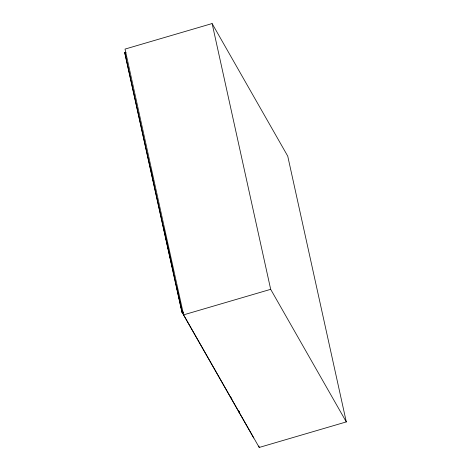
<?xml version="1.0" encoding="UTF-8"?>
<svg xmlns="http://www.w3.org/2000/svg" width="471" height="471" viewBox="0 0 471 471"><rect width="100%" height="100%" fill="white"/><g stroke="black" fill="none" stroke-linecap="round" stroke-linejoin="round"><path stroke-width="0.71" d="M212.115 23.55L125.033 49.09L183.596 314.863L259.221 447.45L346.303 421.91L287.74 156.136L212.115 23.55L270.678 289.329L346.303 421.91M183.172 312.196L182.142 312.497L181.883 312.043L124.697 52.517L125.722 52.216L125.981 52.67M181.883 312.043L182.907 311.743M176.625 286.727L182.407 312.95L183.431 312.65M183.596 314.863L270.678 289.329M124.697 52.517L182.142 312.497M182.407 312.95L231.473 398.978L231.161 397.559M246.468 425.272L239.256 412.625L238.944 411.201M246.563 425.431L253.734 438.001M258.909 446.013L259.221 447.45M238.891 411.112L239.209 412.537L231.944 399.802L231.632 398.378M125.368 54.13L125.992 56.962M150.72 169.177L151.032 170.579M151.338 171.98L151.956 174.782M152.263 176.183L152.881 178.986M153.193 180.387L153.811 183.19M163.437 226.887L164.22 230.425M164.532 231.838L165.156 234.67M165.468 236.083L170.302 258.02M170.614 259.433L171.232 262.265M171.544 263.678L172.168 266.509M172.48 267.928L172.951 270.048"/></g></svg>
